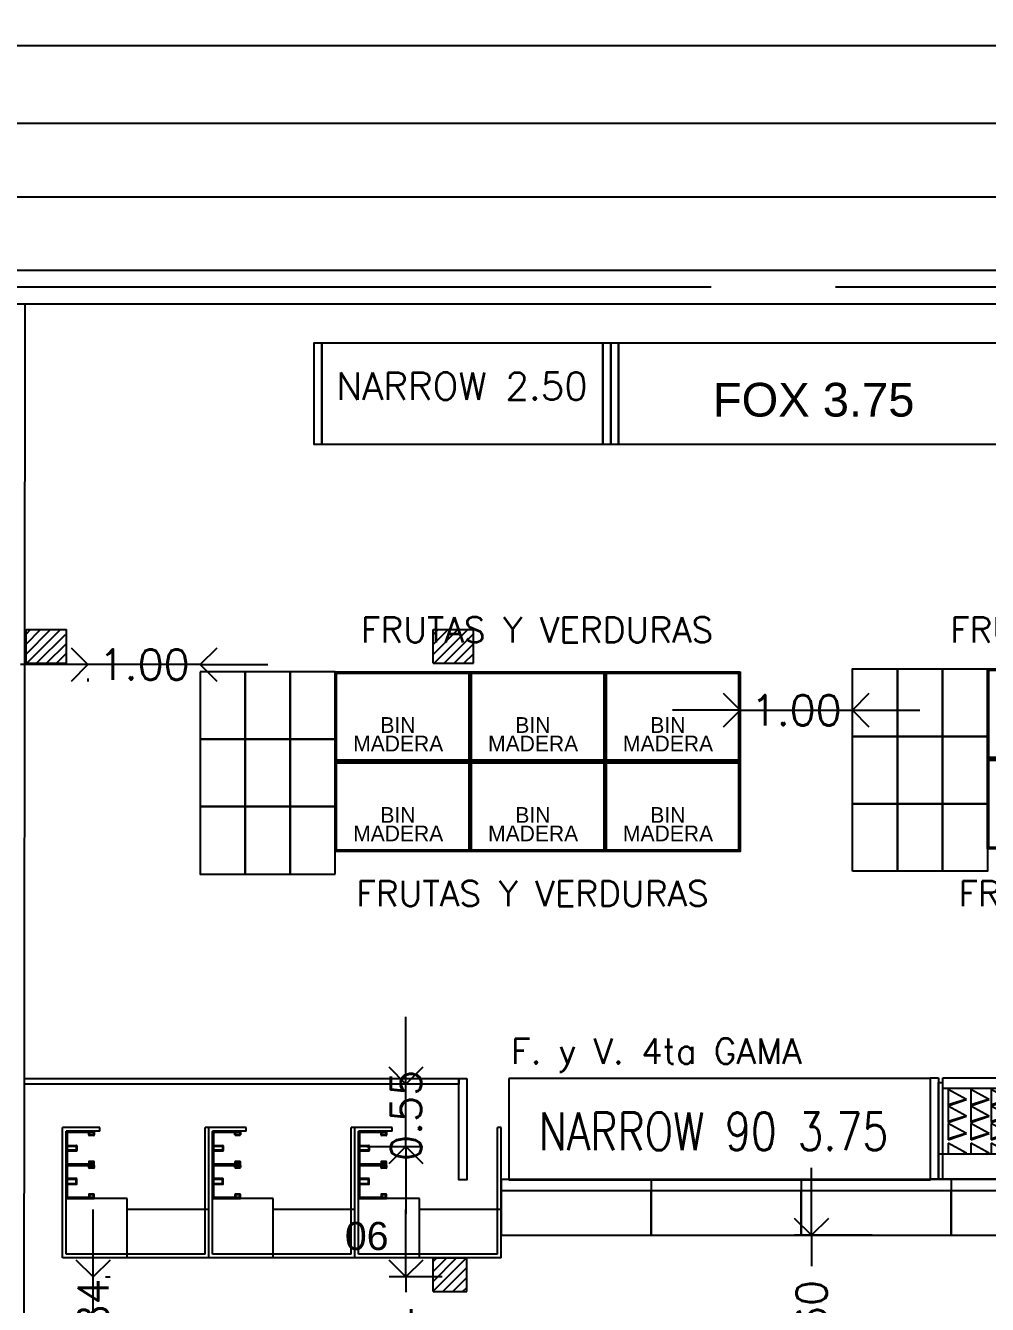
# Model space of a CAD drawing. Extents: x 26 to 214, y -151 to 101.
# Drawn here: x 151.65 to 160.2, y -105.18 to -93.8 of the extents above; entities that cross this region are included whole.
import ezdxf
from ezdxf.enums import TextEntityAlignment as Align

# ---------------------------------------------------------------- set-up
doc = ezdxf.new("R2010")
doc.units = 0
doc.header["$LTSCALE"] = 10
doc.header["$MEASUREMENT"] = 0
doc.linetypes.add('CENTER', pattern=[2, 1.25, -0.25, 0.25, -0.25])
doc.linetypes.add('DASHDOT', pattern=[1, 0.5, -0.25, 0, -0.25])
doc.layers.get('0').update_dxf_attribs({"linetype": 'CONTINUOUS'})
doc.layers.get('DEFPOINTS').update_dxf_attribs({"linetype": 'CONTINUOUS'})
for name, color, linetype in [('00-COTAS-PARCIALES', 1, 'CONTINUOUS'), ('00-M-A-300', 6, 'CONTINUOUS'), ('05 TXT', 7, 'CONTINUOUS'), ('10-COL', 6, 'CONTINUOUS'), ('10-VARIOS', 1, 'CONTINUOUS'), ('2004-FRESCOS', 90, 'CONTINUOUS'), ('ALMACEN-G', 230, 'CONTINUOUS'), ('CH-01DUPLO', 4, 'CONTINUOUS'), ('CH-02DUPLO', 2, 'CONTINUOUS'), ('CH-04DUPLO', 3, 'CONTINUOUS'), ('EJE-MEDIANERA-PA', 1, 'CENTER'), ('EJES', 6, 'DASHDOT'), ('GONDOLAS', 30, 'CONTINUOUS'), ('MONTACARGA', 2, 'CONTINUOUS'), ('Painel 0.155', 3, 'CONTINUOUS'), ('PERECEDEROS-G', 103, 'CONTINUOUS'), ('PERECEDEROS-T', 4, 'CONTINUOUS'), ('VIDRIOS', 7, 'CONTINUOUS'), ('X-CHECK-OUT', 1, 'CONTINUOUS')]:
    doc.layers.add(name, color=color, linetype=linetype)
doc.styles.add('ARIAL', font='arial.ttf')
doc.styles.add('GABY', font='arial.ttf')
doc.styles.add('R35', font='')
doc.styles.add('ROMANS', font='romans.shx')
doc.styles.add('SIMPLEX2', font='ROMANS.SHX')
doc.styles.get('R35').set_extended_font_data('HoratioDLig')
doc.dimstyles.new('COTA1502', dxfattribs={"dimscale": 1.5, "dimtxt": 0.18, "dimasz": 0.2, "dimexe": 0.1, "dimexo": 0.1, "dimgap": 0.09, "dimtad": 0, "dimzin": 0, "dimdsep": 46, "dimtxsty": 'ROMANS', "dimblk": 'OPEN90', "dimcen": 0.1, "dimclrd": 256, "dimclre": 256, "dimclrt": 2, "dimadec": 0, "dimazin": 0, "dimtfac": 1, "dimtix": 1, "dimtmove": 2, "dimatfit": 3, "dimldrblk": 'OPEN90', "dimfxl": 0, "dimtolj": 1, "dimtzin": 0, "dimarcsym": 0})

# ---------------------------------------------------------------- blocks, each defined once
blk = doc.blocks.new('_Open90')
at = {"color": 0, "linetype": 'ByBlock', "lineweight": -2}
for p, q in [((-0.5, 0.5), (0, 0)), ((0, 0), (-1, 0)), ((0, 0), (-0.5, -0.5))]:
    blk.add_line(p, q, dxfattribs=at)
blk = doc.blocks.new('*D61')
at = {"layer": '00-COTAS-PARCIALES', "lineweight": -2, "transparency": 16777216}
for p, q in [((148.752, -95.823), (148.752, -93.825)), ((210.622, -96.243), (210.622, -93.825)), ((149.052, -93.975), (179.019, -93.975)), ((210.322, -93.975), (180.356, -93.975))]:
    blk.add_line(p, q, dxfattribs=at)
at = {"layer": 'DEFPOINTS', "color": 0, "transparency": 16777216}
for p in [(210.622, -93.975), (148.752, -95.973), (210.622, -96.393)]:
    blk.add_point(p, dxfattribs=at)
at = {"layer": '00-COTAS-PARCIALES', "lineweight": -2, "transparency": 16777216, "xscale": 0.3, "yscale": 0.3, "zscale": 0.3, "rotation": 180}
blk.add_blockref('_Open90', (148.752, -93.975), dxfattribs=at)
at = {"layer": '00-COTAS-PARCIALES', "lineweight": -2, "transparency": 16777216, "xscale": 0.3, "yscale": 0.3, "zscale": 0.3}
blk.add_blockref('_Open90', (210.622, -93.975), dxfattribs=at)
at = {"layer": '00-COTAS-PARCIALES', "color": 2, "transparency": 16777216, "insert": (179.687, -93.975), "char_height": 0.27, "attachment_point": 5, "style": 'ROMANS'}
blk.add_mtext('\\A1;61.87', dxfattribs=at)
blk = doc.blocks.new('*D23')
at = {"layer": '00-COTAS-PARCIALES', "lineweight": -2, "transparency": 16777216}
for p, q in [((148.752, -95.823), (148.752, -95.172)), ((190.842, -96.186), (190.842, -95.172)), ((149.052, -95.322), (169.129, -95.322)), ((190.542, -95.322), (170.466, -95.322))]:
    blk.add_line(p, q, dxfattribs=at)
at = {"layer": 'DEFPOINTS', "color": 0, "transparency": 16777216}
for p in [(190.842, -95.322), (148.752, -95.973), (190.842, -96.336)]:
    blk.add_point(p, dxfattribs=at)
at = {"layer": '00-COTAS-PARCIALES', "lineweight": -2, "transparency": 16777216, "xscale": 0.3, "yscale": 0.3, "zscale": 0.3, "rotation": 180}
blk.add_blockref('_Open90', (148.752, -95.322), dxfattribs=at)
at = {"layer": '00-COTAS-PARCIALES', "lineweight": -2, "transparency": 16777216, "xscale": 0.3, "yscale": 0.3, "zscale": 0.3}
blk.add_blockref('_Open90', (190.842, -95.322), dxfattribs=at)
at = {"layer": '00-COTAS-PARCIALES', "color": 2, "transparency": 16777216, "insert": (169.797, -95.322), "char_height": 0.27, "attachment_point": 5, "style": 'ROMANS'}
blk.add_mtext('\\A1;42.09', dxfattribs=at)
blk = doc.blocks.new('*D9')
at = {"layer": '00-COTAS-PARCIALES', "lineweight": -2, "transparency": 16777216}
for p, q in [((148.752, -95.679), (148.752, -94.517)), ((199.672, -95.823), (199.672, -94.517)), ((149.052, -94.667), (173.537, -94.667)), ((199.372, -94.667), (174.887, -94.667))]:
    blk.add_line(p, q, dxfattribs=at)
at = {"layer": 'DEFPOINTS', "color": 0, "transparency": 16777216}
for p in [(199.672, -94.667), (148.752, -95.829), (199.672, -95.973)]:
    blk.add_point(p, dxfattribs=at)
at = {"layer": '00-COTAS-PARCIALES', "lineweight": -2, "transparency": 16777216, "xscale": 0.3, "yscale": 0.3, "zscale": 0.3, "rotation": 180}
blk.add_blockref('_Open90', (148.752, -94.667), dxfattribs=at)
at = {"layer": '00-COTAS-PARCIALES', "lineweight": -2, "transparency": 16777216, "xscale": 0.3, "yscale": 0.3, "zscale": 0.3}
blk.add_blockref('_Open90', (199.672, -94.667), dxfattribs=at)
at = {"layer": '00-COTAS-PARCIALES', "color": 2, "transparency": 16777216, "insert": (174.212, -94.667), "char_height": 0.27, "attachment_point": 5, "style": 'ROMANS'}
blk.add_mtext('\\A1;50.92', dxfattribs=at)
blk = doc.blocks.new('sdr')
at = {"layer": 'CH-01DUPLO'}
for p, q in [((231, 507), (231, 425)), ((238, 507), (238, 428)), ((274, 428), (274, 507)), ((281, 425), (281, 507)), ((526, 425), (526, 507)), ((533, 428), (533, 507)), ((569, 507), (569, 428)), ((576, 507), (576, 425)), ((235, 421), (277, 421)), ((239, 427), (273, 427)), ((572, 421), (530, 421)), ((568, 427), (534, 427)), ((136, 316), (113, 316)), ((135, 310), (113, 310)), ((113, 274), (135, 274)), ((113, 267), (136, 267)), ((136, 274), (136, 309)), ((142, 274), (142, 310)), ((374, 274), (374, 310)), ((380, 316), (398, 316)), ((380, 274), (380, 309)), ((398, 267), (380, 267)), ((381, 310), (398, 310)), ((398, 274), (381, 274)), ((427, 316), (408, 316)), ((426, 310), (408, 310)), ((408, 274), (426, 274)), ((408, 267), (427, 267)), ((427, 274), (427, 309)), ((433, 274), (433, 310)), ((665, 274), (665, 310)), ((671, 316), (693, 316)), ((671, 274), (671, 309)), ((693, 267), (671, 267)), ((672, 310), (693, 310)), ((693, 274), (672, 274))]:
    blk.add_line(p, q, dxfattribs=at)
for centre, radius, start, end in [((235, 425), 4.11, 180, 270), ((239, 428), 0.822, 180, 270), ((273, 428), 0.822, 270, 0), ((277, 425), 4.11, 270, 0), ((530, 425), 4.11, 180, 270), ((534, 428), 0.822, 180, 270), ((568, 428), 0.822, 270, 0), ((572, 425), 4.11, 270, 0), ((135, 309), 0.822, 0, 90), ((135, 274), 0.822, 270, 0), ((136, 310), 6.57, 0, 90), ((136, 274), 6.57, 270, 0), ((380, 310), 6.57, 90, 180), ((380, 274), 6.57, 180, 270), ((381, 309), 0.822, 90, 180), ((381, 274), 0.822, 180, 270), ((426, 309), 0.822, 0, 90), ((426, 274), 0.822, 270, 0), ((427, 310), 6.57, 0, 90), ((427, 274), 6.57, 270, 0), ((671, 310), 6.57, 90, 180), ((671, 274), 6.57, 180, 270), ((672, 309), 0.822, 90, 180), ((672, 274), 0.822, 180, 270)]:
    blk.add_arc(centre, radius, start, end, dxfattribs=at)
at = {"layer": 'CH-02DUPLO'}
for p, q in [((703, 517), (103, 517)), ((103, 517), (103, 267)), ((398, 507), (113, 507)), ((113, 267), (113, 507)), ((398, 507), (398, 267)), ((693, 507), (408, 507)), ((408, 267), (408, 507)), ((693, 507), (693, 267)), ((703, 267), (703, 517)), ((103, 267), (113, 267)), ((398, 267), (408, 267)), ((693, 267), (703, 267))]:
    blk.add_line(p, q, dxfattribs=at)
at = {"layer": 'CH-04DUPLO'}
for p, q in [((-425, -751), (-425, 549)), ((-425, 549), (735, 549)), ((-393, -719), (-393, 517)), ((-393, 517), (703, 517)), ((-393, 517), (703, 517)), ((103, -25), (103, 517)), ((703, 217), (703, 517)), ((735, 217), (735, 549)), ((703, 217), (735, 217)), ((-425, -25), (103, -25)), ((5, -751), (5, -25)), ((-425, -751), (735, -751)), ((-393, -719), (735, -719)), ((735, -751), (735, -719))]:
    blk.add_line(p, q, dxfattribs=at)
blk = doc.blocks.new('BIN PLASTICO')
at = {"layer": 'PERECEDEROS-G', "linetype": 'Continuous'}
for points in [[(0.2, 0), (1, 0), (1, -1.2), (0.2, -1.2)], [(1, 0), (1.8, 0), (1.8, -1.2), (1, -1.2)], [(0.212, -0.012), (0.988, -0.012), (0.988, -1.188), (0.212, -1.188)], [(1.012, -0.012), (1.788, -0.012), (1.788, -1.188), (1.012, -1.188)]]:
    blk.add_lwpolyline(points, close=True, dxfattribs=at)
at = {"layer": 'PERECEDEROS-T', "color": 4, "style": 'R35'}
for s, p in [('MADERA', (0.909, -0.64, 753.776)), ('MADERA', (1.709, -0.64, 753.776)), ('BIN', (0.744, -0.642, 753.776)), ('BIN', (1.544, -0.642, 753.776))]:
    blk.add_text(s, height=0.14, rotation=90, dxfattribs=at).set_placement(p, align=Align.CENTER)
blk = doc.blocks.new('PARED 60')
for p, q in [((0, 1.334), (0.1, 1.334)), ((0, 1.334), (0, 0)), ((0.1, 1.334), (0.1, 0)), ((0.1, 1.334), (0.5, 1.334)), ((0.5, 1.334), (0.5, 0)), ((0, 0), (0.1, 0)), ((0.5, 0), (0.1, 0))]:
    blk.add_line(p, q)
blk = doc.blocks.new('*D183')
at = {"layer": 'DEFPOINTS', "color": 0, "transparency": 16777216}
for p in [(158.638, -104.563), (159.327, -104.563), (157.717, -106.168)]:
    blk.add_point(p, dxfattribs=at)
at = {"layer": 'GONDOLAS', "lineweight": -2, "transparency": 16777216}
for p, q in [((158.638, -104.263), (158.638, -103.963)), ((159.177, -104.563), (158.488, -104.563)), ((158.638, -104.563), (158.638, -104.839)), ((158.638, -106.168), (158.638, -105.893)), ((157.867, -106.168), (158.788, -106.168)), ((158.638, -106.468), (158.638, -106.768))]:
    blk.add_line(p, q, dxfattribs=at)
at = {"layer": 'GONDOLAS', "lineweight": -2, "transparency": 16777216, "xscale": 0.3, "yscale": 0.3, "zscale": 0.3}
for p, rotation in [((158.638, -104.563), 270), ((158.638, -106.168), 90)]:
    blk.add_blockref('_Open90', p, dxfattribs=dict(at, rotation=rotation))
at = {"layer": 'GONDOLAS', "color": 2, "transparency": 16777216, "insert": (158.638, -105.366), "char_height": 0.27, "attachment_point": 5, "rotation": 90, "style": 'ROMANS'}
blk.add_mtext('\\A1;1.60', dxfattribs=at)
blk = doc.blocks.new('FOX3.75')
blk.add_lwpolyline([(0, 0), (3.75, 0), (3.75, 0.9), (0, 0.9)], close=True)
at = {"style": 'ARIAL'}
blk.add_text('FOX 3.75', height=0.3, dxfattribs=at).set_placement((1.735, 0.396, -28.9), align=Align.MIDDLE)
blk = doc.blocks.new('fox90-3.75')
at = {"layer": 'PERECEDEROS-G'}
for p, q in [((0, 0.767), (0, -0.133)), ((3.75, 0.767), (0, 0.767)), ((3.75, -0.133), (3.75, 0.767)), ((0, -0.133), (3.75, -0.133))]:
    blk.add_line(p, q, dxfattribs=at)
at = {"layer": 'PERECEDEROS-G', "style": 'ROMANS', "width": 0.8}
blk.add_text('NARROW 90 3.75', height=0.336, dxfattribs=at).set_placement((1.818, 0.129), align=Align.CENTER)
blk = doc.blocks.new('NARROW 2500')
blk.add_lwpolyline([(13.94, -5.72), (16.44, -5.72), (16.44, -4.82), (13.94, -4.82)], close=True)
at = {"linetype": 'ByBlock', "style": 'ROMANS'}
blk.add_text('NARROW 2.50', height=0.24394, rotation=360, dxfattribs=at).set_placement((15.187, -5.203), align=Align.MIDDLE)
blk = doc.blocks.new('ims - cold food merchandiser')
at = {"linetype": 'Continuous'}
for p, q in [((0, 0), (0, -0.86)), ((1.05, 0), (0, 0)), ((0.04, 0), (0.04, -0.9)), ((1.01, -0.9), (1.01, 0)), ((1.05, -0.86), (1.05, 0)), ((1.05, -0.222), (0, -0.222)), ((0.085, -0.32), (0.085, -0.222)), ((0.2, -0.222), (0.24, -0.235)), ((0.223, -0.222), (0.25, -0.232)), ((0.288, -0.32), (0.288, -0.222)), ((0.402, -0.222), (0.443, -0.235)), ((0.425, -0.222), (0.452, -0.232)), ((0.468, -0.32), (0.468, -0.222)), ((0.582, -0.222), (0.623, -0.235)), ((0.605, -0.222), (0.632, -0.232)), ((0.645, -0.32), (0.645, -0.222)), ((0.759, -0.222), (0.8, -0.235)), ((0.782, -0.222), (0.809, -0.232)), ((0.815, -0.32), (0.815, -0.222)), ((0.93, -0.222), (0.97, -0.235)), ((0.953, -0.222), (0.98, -0.232)), ((0.25, -0.232), (0.085, -0.32)), ((0.452, -0.232), (0.288, -0.32)), ((0.632, -0.232), (0.468, -0.32)), ((0.809, -0.232), (0.645, -0.32)), ((0.98, -0.232), (0.815, -0.32)), ((0.085, -0.494), (0.085, -0.349)), ((0.085, -0.349), (0.25, -0.405)), ((0.085, -0.361), (0.24, -0.409)), ((0.25, -0.405), (0.085, -0.494)), ((0.288, -0.494), (0.288, -0.349)), ((0.288, -0.349), (0.452, -0.405)), ((0.288, -0.361), (0.443, -0.409)), ((0.452, -0.405), (0.288, -0.494)), ((0.468, -0.494), (0.468, -0.349)), ((0.468, -0.349), (0.632, -0.405)), ((0.468, -0.361), (0.623, -0.409)), ((0.632, -0.405), (0.468, -0.494)), ((0.645, -0.494), (0.645, -0.349)), ((0.645, -0.349), (0.809, -0.405)), ((0.645, -0.361), (0.8, -0.409)), ((0.809, -0.405), (0.645, -0.494)), ((0.815, -0.494), (0.815, -0.349)), ((0.815, -0.349), (0.98, -0.405)), ((0.815, -0.361), (0.97, -0.409)), ((0.98, -0.405), (0.815, -0.494)), ((0.085, -0.649), (0.085, -0.504)), ((0.085, -0.504), (0.25, -0.56)), ((0.085, -0.516), (0.24, -0.564)), ((0.25, -0.56), (0.085, -0.649)), ((0.288, -0.649), (0.288, -0.504)), ((0.288, -0.504), (0.452, -0.56)), ((0.288, -0.516), (0.443, -0.564)), ((0.452, -0.56), (0.288, -0.649)), ((0.468, -0.649), (0.468, -0.504)), ((0.468, -0.504), (0.632, -0.56)), ((0.468, -0.516), (0.623, -0.564)), ((0.632, -0.56), (0.468, -0.649)), ((0.645, -0.649), (0.645, -0.504)), ((0.645, -0.504), (0.809, -0.56)), ((0.645, -0.516), (0.8, -0.564)), ((0.809, -0.56), (0.645, -0.649)), ((0.815, -0.649), (0.815, -0.504)), ((0.815, -0.504), (0.98, -0.56)), ((0.815, -0.516), (0.97, -0.564)), ((0.98, -0.56), (0.815, -0.649)), ((0.085, -0.798), (0.085, -0.652)), ((0.085, -0.652), (0.25, -0.709)), ((0.085, -0.665), (0.24, -0.712)), ((0.288, -0.798), (0.288, -0.652)), ((0.288, -0.652), (0.452, -0.709)), ((0.288, -0.665), (0.443, -0.712)), ((0.468, -0.798), (0.468, -0.652)), ((0.468, -0.652), (0.632, -0.709)), ((0.468, -0.665), (0.623, -0.712)), ((0.645, -0.798), (0.645, -0.652)), ((0.645, -0.652), (0.809, -0.709)), ((0.645, -0.665), (0.8, -0.712)), ((0.815, -0.798), (0.815, -0.652)), ((0.815, -0.652), (0.98, -0.709)), ((0.815, -0.665), (0.97, -0.712)), ((0.25, -0.709), (0.085, -0.798)), ((0.452, -0.709), (0.288, -0.798)), ((0.632, -0.709), (0.468, -0.798)), ((0.809, -0.709), (0.645, -0.798)), ((0.98, -0.709), (0.815, -0.798)), ((0, -0.86), (0.04, -0.86)), ((0.04, -0.808), (1.01, -0.808)), ((0.04, -0.9), (1.01, -0.9)), ((1.01, -0.86), (1.05, -0.86))]:
    blk.add_line(p, q, dxfattribs=at)
blk = doc.blocks.new('*D206')
at = {"layer": 'DEFPOINTS', "color": 0, "transparency": 16777216}
for p in [(152.202, -99.457), (153.202, -99.457), (152.202, -99.484)]:
    blk.add_point(p, dxfattribs=at)
at = {"layer": 'GONDOLAS', "lineweight": -2, "transparency": 16777216}
for p, q in [((151.902, -99.484), (151.602, -99.484)), ((153.202, -99.484), (152.202, -99.484)), ((153.502, -99.484), (153.802, -99.484)), ((152.202, -99.607), (152.202, -99.634)), ((153.202, -99.607), (153.202, -99.634))]:
    blk.add_line(p, q, dxfattribs=at)
at = {"layer": 'GONDOLAS', "lineweight": -2, "transparency": 16777216, "xscale": 0.3, "yscale": 0.3, "zscale": 0.3}
blk.add_blockref('_Open90', (152.202, -99.484), dxfattribs=at)
at = {"layer": 'GONDOLAS', "lineweight": -2, "transparency": 16777216, "xscale": 0.3, "yscale": 0.3, "zscale": 0.3, "rotation": 180}
blk.add_blockref('_Open90', (153.202, -99.484), dxfattribs=at)
at = {"layer": 'GONDOLAS', "color": 2, "transparency": 16777216, "insert": (152.702, -99.484), "char_height": 0.27, "attachment_point": 5, "style": 'ROMANS'}
blk.add_mtext('\\A1;1.00', dxfattribs=at)
blk = doc.blocks.new('*D210')
at = {"layer": 'DEFPOINTS', "color": 0, "transparency": 16777216}
for p in [(159.002, -99.89), (158.002, -99.948), (159.002, -99.948)]:
    blk.add_point(p, dxfattribs=at)
at = {"layer": 'GONDOLAS', "lineweight": -2, "transparency": 16777216}
for p, q in [((158.002, -99.798), (158.002, -99.74)), ((159.002, -99.798), (159.002, -99.74)), ((157.702, -99.89), (157.402, -99.89)), ((158.002, -99.89), (159.002, -99.89)), ((159.302, -99.89), (159.602, -99.89))]:
    blk.add_line(p, q, dxfattribs=at)
at = {"layer": 'GONDOLAS', "lineweight": -2, "transparency": 16777216, "xscale": 0.3, "yscale": 0.3, "zscale": 0.3}
blk.add_blockref('_Open90', (158.002, -99.89), dxfattribs=at)
at = {"layer": 'GONDOLAS', "lineweight": -2, "transparency": 16777216, "xscale": 0.3, "yscale": 0.3, "zscale": 0.3, "rotation": 180}
blk.add_blockref('_Open90', (159.002, -99.89), dxfattribs=at)
at = {"layer": 'GONDOLAS', "color": 2, "transparency": 16777216, "insert": (158.502, -99.89), "char_height": 0.27, "attachment_point": 5, "style": 'ROMANS'}
blk.add_mtext('\\A1;1.00', dxfattribs=at)
blk = doc.blocks.new('*D216')
at = {"layer": 'DEFPOINTS', "color": 0, "transparency": 16777216}
for p in [(155.031, -104.933), (155.502, -104.933), (154.309, -106.273)]:
    blk.add_point(p, dxfattribs=at)
at = {"layer": 'GONDOLAS', "lineweight": -2, "transparency": 16777216}
for p, q in [((155.031, -104.633), (155.031, -104.333)), ((155.352, -104.933), (154.881, -104.933)), ((155.031, -104.933), (155.031, -105.07)), ((155.031, -106.273), (155.031, -106.137)), ((154.459, -106.273), (155.181, -106.273)), ((155.031, -106.573), (155.031, -106.873))]:
    blk.add_line(p, q, dxfattribs=at)
at = {"layer": 'GONDOLAS', "lineweight": -2, "transparency": 16777216, "xscale": 0.3, "yscale": 0.3, "zscale": 0.3}
for p, rotation in [((155.031, -104.933), 270), ((155.031, -106.273), 90)]:
    blk.add_blockref('_Open90', p, dxfattribs=dict(at, rotation=rotation))
at = {"layer": 'GONDOLAS', "color": 2, "transparency": 16777216, "insert": (155.031, -105.603), "char_height": 0.27, "attachment_point": 5, "rotation": 90, "style": 'ROMANS'}
blk.add_mtext('\\A1;1.34', dxfattribs=at)
blk = doc.blocks.new('*D217')
at = {"layer": 'DEFPOINTS', "color": 0, "transparency": 16777216}
for p in [(155.031, -103.218), (155.502, -103.218), (154.534, -103.773)]:
    blk.add_point(p, dxfattribs=at)
at = {"layer": 'GONDOLAS', "lineweight": -2, "transparency": 16777216}
for p, q in [((155.031, -102.918), (155.031, -102.618)), ((155.352, -103.218), (154.881, -103.218)), ((155.031, -103.773), (155.031, -103.218)), ((154.684, -103.773), (155.181, -103.773)), ((155.031, -104.073), (155.031, -104.373))]:
    blk.add_line(p, q, dxfattribs=at)
at = {"layer": 'GONDOLAS', "lineweight": -2, "transparency": 16777216, "xscale": 0.3, "yscale": 0.3, "zscale": 0.3}
for p, rotation in [((155.031, -103.218), 270), ((155.031, -103.773), 90)]:
    blk.add_blockref('_Open90', p, dxfattribs=dict(at, rotation=rotation))
at = {"layer": 'GONDOLAS', "color": 2, "transparency": 16777216, "insert": (155.031, -103.496), "char_height": 0.27, "attachment_point": 5, "rotation": 90, "style": 'ROMANS'}
blk.add_mtext('\\A1;0.55', dxfattribs=at)
blk = doc.blocks.new('*D224')
at = {"layer": 'DEFPOINTS', "color": 0, "transparency": 16777216}
for p in [(152.208, -104.933), (152.249, -104.933), (152.202, -105.773)]:
    blk.add_point(p, dxfattribs=at)
at = {"layer": 'GONDOLAS', "lineweight": -2, "transparency": 16777216}
for p, q in [((152.249, -104.633), (152.249, -104.333)), ((152.249, -105.773), (152.249, -104.933)), ((152.358, -104.933), (152.399, -104.933)), ((152.352, -105.773), (152.399, -105.773)), ((152.249, -106.073), (152.249, -106.373))]:
    blk.add_line(p, q, dxfattribs=at)
at = {"layer": 'GONDOLAS', "lineweight": -2, "transparency": 16777216, "xscale": 0.3, "yscale": 0.3, "zscale": 0.3}
for p, rotation in [((152.249, -104.933), 270), ((152.249, -105.773), 90)]:
    blk.add_blockref('_Open90', p, dxfattribs=dict(at, rotation=rotation))
at = {"layer": 'GONDOLAS', "color": 2, "transparency": 16777216, "insert": (152.249, -105.353), "char_height": 0.27, "attachment_point": 5, "rotation": 90, "style": 'ROMANS'}
blk.add_mtext('\\A1;0.84', dxfattribs=at)

msp = doc.modelspace()

# ---------------------------------------------------------------- hatches: boundary and pattern name
at = {"layer": '10-COL'}
h = msp.add_hatch(dxfattribs=at)
h.set_pattern_fill('ANSI31', color=1, scale=0.5, style=0)
h.set_pattern_definition([(45, (121.2715, -104.845356), (-0.04419417, 0.04419417), [])])
h.paths.add_polyline_path([(151.652, -99.473), (152.012, -99.473), (152.002, -99.173), (151.652, -99.173)])
h.paths.add_polyline_path([(155.272, -99.473), (155.632, -99.473), (155.632, -99.173), (155.272, -99.173)])
h = msp.add_hatch(dxfattribs=at)
h.set_pattern_fill('ANSI31', color=1, scale=0.5, style=0)
h.set_pattern_definition([(45, (121.2415, -104.885356), (-0.04419417, 0.04419417), [])])
h.paths.add_polyline_path([(155.272, -104.763), (155.572, -104.763), (155.572, -105.063), (155.272, -105.063)])

# ---------------------------------------------------------------- linework, layer by layer
at = {"layer": '00-M-A-300'}
for p, q in [((148.752, -95.973), (199.672, -95.973)), ((148.752, -96.273), (185.652, -96.273))]:
    msp.add_line(p, q, dxfattribs=at)
at = {"layer": '10-COL'}
for p, q in [((151.652, -99.173), (152.012, -99.173)), ((151.652, -99.473), (151.652, -99.173)), ((152.012, -99.473), (152.012, -99.173)), ((155.272, -99.173), (155.632, -99.173)), ((155.272, -99.473), (155.272, -99.173)), ((155.632, -99.473), (155.632, -99.173)), ((151.652, -99.473), (152.012, -99.473)), ((155.272, -99.473), (155.632, -99.473)), ((155.272, -104.763), (155.572, -104.763)), ((155.272, -105.063), (155.272, -104.763)), ((155.572, -105.063), (155.572, -104.763)), ((155.272, -105.063), (155.572, -105.063))]:
    msp.add_line(p, q, dxfattribs=at)
at = {"layer": '2004-FRESCOS'}
msp.add_lwpolyline([(156.852, -97.523), (156.922, -97.523), (156.922, -96.623), (156.852, -96.623)], close=True, dxfattribs=at)
at = {"layer": 'EJE-MEDIANERA-PA'}
msp.add_line((145.244, -96.123), (210.773, -96.123), dxfattribs=at)
at = {"layer": 'EJES'}
msp.add_lwpolyline([(175.308, -126.123), (148.752, -126.123), (148.752, -96.123), (175.308, -96.123)], dxfattribs=at)
at = {"layer": 'MONTACARGA'}
msp.add_lwpolyline([(152.202, -105.773), (151.634, -105.773), (151.644, -96.273), (189.412, -96.273), (189.442, -119.409), (156.702, -119.409), (156.702, -116.159), (152.036, -116.159), (152.036, -106.773), (152.202, -106.773), (152.202, -105.773)], dxfattribs=at)
at = {"layer": 'PERECEDEROS-G'}
for points in [[(154.282, -97.523), (154.282, -96.623), (154.212, -96.623), (154.212, -97.523)], [(156.852, -97.523), (156.852, -96.623), (156.782, -96.623), (156.782, -97.523)], [(153.202, -99.548), (153.202, -100.148), (153.602, -100.148), (153.602, -99.548)], [(153.202, -99.548), (153.202, -100.148), (153.602, -100.148), (153.602, -99.548)], [(154.002, -100.148), (154.002, -99.548), (153.602, -99.548), (153.602, -100.148)], [(154.002, -100.148), (154.002, -99.548), (153.602, -99.548), (153.602, -100.148)], [(154.402, -100.148), (154.402, -99.548), (154.002, -99.548), (154.002, -100.148)], [(154.402, -100.148), (154.402, -99.548), (154.002, -99.548), (154.002, -100.148)], [(159.002, -100.123), (159.002, -99.523), (159.402, -99.523), (159.402, -100.123)], [(159.002, -100.123), (159.002, -99.523), (159.402, -99.523), (159.402, -100.123)], [(159.402, -100.123), (159.402, -99.523), (159.802, -99.523), (159.802, -100.123)], [(159.402, -100.123), (159.402, -99.523), (159.802, -99.523), (159.802, -100.123)], [(160.202, -99.523), (160.202, -100.123), (159.802, -100.123), (159.802, -99.523)], [(160.202, -99.523), (160.202, -100.123), (159.802, -100.123), (159.802, -99.523)], [(159.002, -100.723), (159.002, -100.123), (159.402, -100.123), (159.402, -100.723)], [(159.002, -100.723), (159.002, -100.123), (159.402, -100.123), (159.402, -100.723)], [(159.402, -100.723), (159.402, -100.123), (159.802, -100.123), (159.802, -100.723)], [(159.402, -100.723), (159.402, -100.123), (159.802, -100.123), (159.802, -100.723)], [(160.202, -100.123), (160.202, -100.723), (159.802, -100.723), (159.802, -100.123)], [(160.202, -100.123), (160.202, -100.723), (159.802, -100.723), (159.802, -100.123)], [(153.202, -100.148), (153.202, -100.748), (153.602, -100.748), (153.602, -100.148)], [(153.202, -100.148), (153.202, -100.748), (153.602, -100.748), (153.602, -100.148)], [(154.002, -100.748), (154.002, -100.148), (153.602, -100.148), (153.602, -100.748)], [(154.002, -100.748), (154.002, -100.148), (153.602, -100.148), (153.602, -100.748)], [(154.402, -100.748), (154.402, -100.148), (154.002, -100.148), (154.002, -100.748)], [(154.402, -100.748), (154.402, -100.148), (154.002, -100.148), (154.002, -100.748)], [(153.202, -100.748), (153.202, -101.348), (153.602, -101.348), (153.602, -100.748)], [(153.202, -100.748), (153.202, -101.348), (153.602, -101.348), (153.602, -100.748)], [(154.002, -101.348), (154.002, -100.748), (153.602, -100.748), (153.602, -101.348)], [(154.002, -101.348), (154.002, -100.748), (153.602, -100.748), (153.602, -101.348)], [(154.402, -101.348), (154.402, -100.748), (154.002, -100.748), (154.002, -101.348)], [(154.402, -101.348), (154.402, -100.748), (154.002, -100.748), (154.002, -101.348)], [(159.002, -101.323), (159.002, -100.723), (159.402, -100.723), (159.402, -101.323)], [(159.002, -101.323), (159.002, -100.723), (159.402, -100.723), (159.402, -101.323)], [(159.402, -101.323), (159.402, -100.723), (159.802, -100.723), (159.802, -101.323)], [(159.402, -101.323), (159.402, -100.723), (159.802, -100.723), (159.802, -101.323)], [(160.202, -100.723), (160.202, -101.323), (159.802, -101.323), (159.802, -100.723)], [(160.202, -100.723), (160.202, -101.323), (159.802, -101.323), (159.802, -100.723)], [(155.572, -103.168), (155.572, -104.068), (155.502, -104.068), (155.502, -103.168)], [(159.767, -103.163), (159.767, -104.063), (159.697, -104.063), (159.697, -103.163)]]:
    msp.add_lwpolyline(points, close=True, dxfattribs=at)
at = {"layer": 'VIDRIOS'}
msp.add_lwpolyline([(155.502, -103.168), (155.502, -103.218), (151.637, -103.217), (151.637, -103.167)], close=True, dxfattribs=at)

# ---------------------------------------------------------------- block references
at = {"layer": '10-VARIOS', "extrusion": (0, 0, -1), "xscale": -0.001000000003841706, "yscale": 0.001000000003841706, "zscale": 0.001000000000004775, "rotation": 270}
for p in [(-152.526, -104.339), (-153.826, -104.339), (-155.126, -104.339)]:
    msp.add_blockref('sdr', p, dxfattribs=at)
at = {"layer": '2004-FRESCOS'}
msp.add_blockref('FOX3.75', (156.922, -97.523), dxfattribs=at)
at = {"layer": 'ALMACEN-G', "xscale": -1, "rotation": 90}
for p in [(157.211, -104.063), (158.546, -104.063), (159.88, -104.063), (161.214, -104.063)]:
    msp.add_blockref('PARED 60', p, dxfattribs=at)
at = {"layer": 'GONDOLAS'}
msp.add_blockref('fox90-3.75', (155.947, -103.935), dxfattribs=at)
at = {"layer": 'Painel 0.155', "linetype": 'Continuous', "rotation": 270}
for p in [(155.602, -99.348), (156.802, -99.348), (158.002, -99.348), (161.402, -99.323)]:
    msp.add_blockref('BIN PLASTICO', p, dxfattribs=at)
at = {"layer": 'PERECEDEROS-G'}
msp.add_blockref('NARROW 2500', (140.342, -91.803), dxfattribs=at)
at = {"layer": 'PERECEDEROS-G', "linetype": 'Continuous', "xscale": -1, "rotation": 180}
msp.add_blockref('ims - cold food merchandiser', (159.767, -104.063), dxfattribs=at)

# ---------------------------------------------------------------- texts
at = {"layer": '05 TXT', "linetype": 'Continuous', "style": 'SIMPLEX2'}
for s, p in [('FRUTAS Y VERDURAS', (154.63, -99.287, 16.591)), ('FRUTAS Y VERDURAS', (159.87, -99.287, 16.591)), ('FRUTAS Y VERDURAS', (154.589, -101.634, 16.591)), ('FRUTAS Y VERDURAS', (159.945, -101.634, 16.591)), ('F. y V. 4ta GAMA', (155.965, -103.036, 0))]:
    msp.add_text(s, height=0.225, dxfattribs=at).set_placement(p)
at = {"layer": 'X-CHECK-OUT', "color": 2, "style": 'GABY'}
msp.add_text('06', height=0.25, dxfattribs=at).set_placement((154.682, -104.569, -28.9), align=Align.MIDDLE_CENTER)

# ---------------------------------------------------------------- dimensions: what is measured, and where the dimension line sits
at = {"layer": '00-COTAS-PARCIALES'}
for base, p1, p2, picture, middle in [((210.622, -93.975), (148.752, -95.973), (210.622, -96.393), '*D61', (179.687, -93.975)), ((199.672, -94.667), (148.752, -95.829), (199.672, -95.973), '*D9', (174.212, -94.667)), ((190.842, -95.322), (148.752, -95.973), (190.842, -96.336), '*D23', (169.797, -95.322))]:
    dim = msp.add_linear_dim(base=base, p1=p1, p2=p2, dimstyle='COTA1502', dxfattribs=at)
    dim.commit()
    dim.dimension.update_dxf_attribs({"geometry": picture, "text_midpoint": middle})
at = {"layer": 'GONDOLAS'}
for base, p1, p2, picture, middle in [((152.202, -99.484), (153.202, -99.457), (152.202, -99.457), '*D206', (152.702, -99.484)), ((159.002, -99.89), (158.002, -99.948), (159.002, -99.948), '*D210', (158.502, -99.89))]:
    dim = msp.add_linear_dim(base=base, p1=p1, p2=p2, dimstyle='COTA1502', override={"dimfxl": 0.08, "dimarcsym": 1}, dxfattribs=at)
    dim.commit()
    dim.dimension.update_dxf_attribs({"geometry": picture, "text_midpoint": middle})
for base, p1, p2, picture, middle in [((155.031, -103.2183), (154.5343, -103.7731), (155.5023, -103.2183), '*D217', (155.031, -103.4957)), ((158.6382125, -104.5632642), (157.7169025, -106.168264), (159.3269025, -104.5632642), '*D183', (158.6382125, -105.3657641)), ((152.249, -104.933), (152.202, -105.773), (152.208, -104.933), '*D224', (152.249, -105.353)), ((155.031, -104.933), (154.309, -106.273), (155.502, -104.933), '*D216', (155.031, -105.603))]:
    dim = msp.add_linear_dim(base=base, p1=p1, p2=p2, angle=90, dimstyle='COTA1502', override={"dimfxl": 0.08, "dimarcsym": 1}, dxfattribs=at)
    dim.commit()
    dim.dimension.update_dxf_attribs({"geometry": picture, "text_midpoint": middle})

doc.saveas('drawing.dxf')
